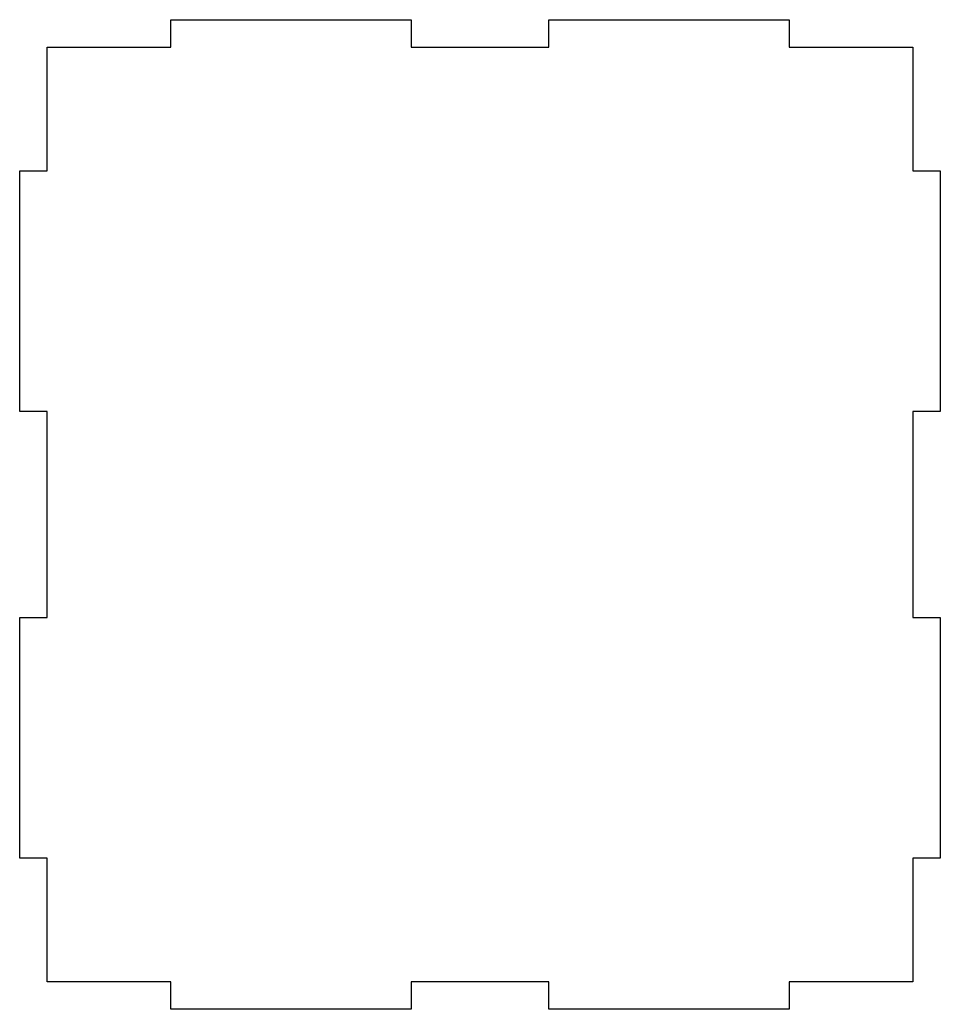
# Model space of a CAD drawing. Header units: millimetres. Extents: x -67 to 67, y -72 to 72.
import ezdxf

# ---------------------------------------------------------------- set-up
doc = ezdxf.new("R2010")
doc.units = ezdxf.units.MM
doc.layers.get('0').update_dxf_attribs({"linetype": 'CONTINUOUS'})

msp = doc.modelspace()

# ---------------------------------------------------------------- linework, layer by layer
msp.add_lwpolyline([(-67, -50), (-67, -15), (-63, -15), (-63, 15), (-67, 15), (-67, 50), (-63, 50), (-63, 68), (-45, 68), (-45, 72), (-10, 72), (-10, 68), (10, 68), (10, 72), (45, 72), (45, 68), (63, 68), (63, 50), (67, 50), (67, 15), (63, 15), (63, -15), (67, -15), (67, -50), (63, -50), (63, -68), (45, -68), (45, -72), (10, -72), (10, -68), (-10, -68), (-10, -72), (-45, -72), (-45, -68), (-63, -68), (-63, -50)], close=True)

doc.saveas('drawing.dxf')
